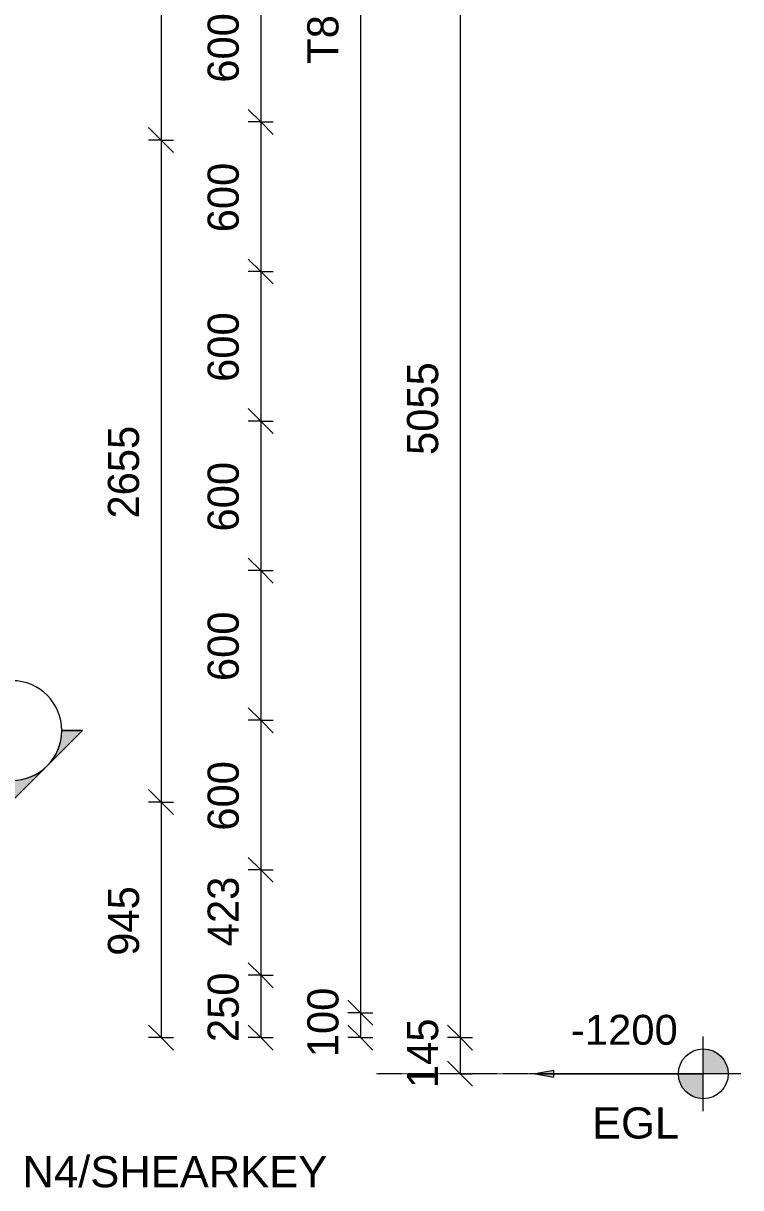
# Model space of a CAD drawing. Header units: millimetres. Extents: x -24813 to -9505, y -2179 to 11928.
# Drawn here: x -18499 to -15620, y -1997 to 2673 of the extents above; entities that cross this region are included whole.
import ezdxf

# ---------------------------------------------------------------- set-up
doc = ezdxf.new("R2010")
doc.units = ezdxf.units.MM
doc.linetypes.add('Overhead', pattern=[3.97, 2.38, -1.59])
for name, color, linetype, lineweight in [('A-ANNO-DIMS', 211, 'Continuous', 9), ('A-ANNO-DIMS-50', 211, 'Continuous', 9), ('A-FLOR-OVHD', 1, 'Overhead', 18), ('G-ANNO-DIMS', 111, 'Continuous', 9), ('G-ANNO-SYMB', 111, 'Continuous', 9), ('G-ANNO-TEXT', 231, 'Continuous', 9)]:
    doc.layers.add(name, color=color, linetype=linetype, lineweight=lineweight)
doc.styles.add('Arial_1', font='arial.ttf', dxfattribs={"height": 120})
doc.styles.add('Arial_2', font='arial.ttf', dxfattribs={"height": 125})
doc.styles.add('Nirmala UI Semilight', font='NirmalaS.ttf', dxfattribs={"height": 125})
doc.dimstyles.new('Arrow_Filled_-_2_5_NI_UI', dxfattribs={"dimscale": 304.8, "dimtxt": 130.920493, "dimasz": 0.328084, "dimexe": 0.164042, "dimexo": 0.0625, "dimgap": 0.164042, "dimtad": 1, "dimdec": 4, "dimzin": 0, "dimdsep": 46, "dimtxsty": 'Nirmala UI Semilight', "dimblk1": 'OBLIQUE', "dimblk2": 'OBLIQUE', "dimsah": 1, "dimcen": 0.09, "dimazin": 0, "dimtfac": 1, "dimtdec": 4, "dimtix": 1, "dimtmove": 0, "dimatfit": 3, "dimfxl": 0.164042, "dimfxlon": 1, "dimtvp": 1, "dimtolj": 1, "dimtzin": 0, "dimarcsym": 2})
doc.dimstyles.new('Arrow_Filled_-_2_5_NI_UI_1', dxfattribs={"dimscale": 304.8, "dimtxt": 130.920493, "dimasz": 0.328084, "dimexe": 0.164042, "dimexo": 0.0625, "dimgap": 0.164042, "dimtad": 1, "dimdec": 4, "dimzin": 0, "dimdsep": 46, "dimtxsty": 'Nirmala UI Semilight', "dimblk1": 'OBLIQUE', "dimblk2": 'OBLIQUE', "dimsah": 1, "dimcen": 0.09, "dimazin": 0, "dimtfac": 1, "dimtdec": 4, "dimtix": 1, "dimtmove": 2, "dimatfit": 3, "dimfxl": 0.164042, "dimfxlon": 1, "dimtvp": 1, "dimtolj": 1, "dimtzin": 0, "dimarcsym": 2})

# ---------------------------------------------------------------- blocks, each defined once
blk = doc.blocks.new('Detail View - M_Section Head - Filled SHOP DWG-1002450-Elevation Front')
at = {"layer": 'G-ANNO-SYMB'}
h = blk.add_hatch(color=256, dxfattribs=at)
edge = h.paths.add_edge_path()
edge.add_line((-18827, -163.4), (-18744.1, -163.4))
edge.add_arc((-18544.1, -163.4), 200, 180, 225)
edge.add_line((-18685.5, -304.8), (-18827, -163.4))
h = blk.add_hatch(color=256, dxfattribs=at)
edge = h.paths.add_edge_path()
edge.add_line((-18261.3, -163.4), (-18402.7, -304.8))
edge.add_arc((-18544.1, -163.4), 200, 315, 360)
edge.add_line((-18344.1, -163.4), (-18261.3, -163.4))
h = blk.add_hatch(color=256, dxfattribs=at)
edge = h.paths.add_edge_path()
edge.add_line((-18544.1, -446.2), (-18685.5, -304.8))
edge.add_arc((-18544.1, -163.4), 200, 225, 270)
edge.add_line((-18544.1, -363.4), (-18544.1, -446.2))
h = blk.add_hatch(color=256, dxfattribs=at)
edge = h.paths.add_edge_path()
edge.add_line((-18544.1, -446.2), (-18544.1, -363.4))
edge.add_arc((-18544.1, -163.4), 200, 270, 315)
edge.add_line((-18402.7, -304.8), (-18544.1, -446.2))
for p, q in [((-18544.1, -446.2), (-18827, -163.4)), ((-18744.1, -163.4), (-18827, -163.4)), ((-18827, -163.4), (-18685.5, -304.8)), ((-18744.1, -163.4), (-18827, -163.4)), ((-18544.1, -446.2), (-18261.3, -163.4)), ((-18402.7, -304.8), (-18261.3, -163.4)), ((-18344.1, -163.4), (-18261.3, -163.4)), ((-18261.3, -163.4), (-18344.1, -163.4)), ((-18685.5, -304.8), (-18544.1, -446.2)), ((-18544.1, -446.2), (-18402.7, -304.8)), ((-18544.1, -363.4), (-18544.1, -446.2)), ((-18544.1, -446.2), (-18544.1, -363.4))]:
    blk.add_line(p, q, dxfattribs=at)
for start, end in [(360, 180), (180, 360), (180, 225), (315, 0), (225, 270), (270, 315)]:
    blk.add_arc((-18544.1, -163.4), 200, start, end, dxfattribs=at)
blk = doc.blocks.new('DIMBLOCK21-Elevation Front')
at = {"layer": 'A-ANNO-DIMS-50'}
for p, q in [((-17946.1, 4100), (-17996.1, 4150)), ((-17946.1, 4100), (-17996.1, 4100)), ((-17946.1, 4100), (-17946.1, 2205)), ((-17946.1, 4100), (-17896.1, 4050)), ((-17946.1, 4100), (-17896.1, 4100)), ((-17946.1, 2205), (-17996.1, 2255)), ((-17946.1, 2205), (-17996.1, 2205)), ((-17946.1, 2205), (-17896.1, 2155)), ((-17946.1, 2205), (-17896.1, 2205))]:
    blk.add_line(p, q, dxfattribs=at)
at = {"layer": 'A-ANNO-DIMS-50', "color": 0, "insert": (-18159.2, 2976.4), "char_height": 125, "width": 422.754, "attachment_point": 1, "rotation": 90, "line_spacing_factor": 1.142579, "style": 'Nirmala UI Semilight'}
blk.add_mtext('1895', dxfattribs=at)
blk = doc.blocks.new('_Oblique')
at = {"color": 0, "linetype": 'ByBlock', "lineweight": -2}
blk.add_line((-0.5, -0.5), (0.5, 0.5), dxfattribs=at)
blk = doc.blocks.new('DIMBLOCK22-Elevation Front')
at = {"layer": 'A-ANNO-DIMS-50'}
for p, q in [((-17946.1, 2205), (-17996.1, 2255)), ((-17946.1, 2205), (-17996.1, 2205)), ((-17946.1, 2205), (-17946.1, -450)), ((-17946.1, 2205), (-17896.1, 2155)), ((-17946.1, 2205), (-17896.1, 2205)), ((-17946.1, -450), (-17996.1, -400)), ((-17946.1, -450), (-17996.1, -450)), ((-17946.1, -450), (-17896.1, -500)), ((-17946.1, -450), (-17896.1, -450))]:
    blk.add_line(p, q, dxfattribs=at)
at = {"layer": 'A-ANNO-DIMS-50', "color": 0, "insert": (-18159.2, 687.1), "char_height": 125, "width": 457.032, "attachment_point": 1, "rotation": 90, "line_spacing_factor": 1.142579, "style": 'Nirmala UI Semilight'}
blk.add_mtext('2655', dxfattribs=at)
blk = doc.blocks.new('DIMBLOCK23-Elevation Front')
at = {"layer": 'A-ANNO-DIMS-50'}
for p, q in [((-17946.1, -450), (-17996.1, -400)), ((-17946.1, -450), (-17996.1, -450)), ((-17946.1, -450), (-17946.1, -1395)), ((-17946.1, -450), (-17896.1, -500)), ((-17946.1, -450), (-17896.1, -450)), ((-17946.1, -1395), (-17996.1, -1345)), ((-17946.1, -1395), (-17996.1, -1395)), ((-17946.1, -1395), (-17896.1, -1445)), ((-17946.1, -1395), (-17896.1, -1395))]:
    blk.add_line(p, q, dxfattribs=at)
at = {"layer": 'A-ANNO-DIMS-50', "color": 0, "insert": (-18159.2, -1066.5), "char_height": 125, "width": 345.63, "attachment_point": 1, "rotation": 90, "line_spacing_factor": 1.142579, "style": 'Nirmala UI Semilight'}
blk.add_mtext('945', dxfattribs=at)
blk = doc.blocks.new('DIMBLOCK37-Elevation Front')
at = {"layer": 'A-ANNO-DIMS-50'}
for p, q in [((-17546.1, 2878), (-17596.1, 2928)), ((-17546.1, 2878), (-17596.1, 2878)), ((-17546.1, 2878), (-17546.1, 2278)), ((-17546.1, 2878), (-17496.1, 2828)), ((-17546.1, 2878), (-17496.1, 2878)), ((-17546.1, 2278), (-17596.1, 2328)), ((-17546.1, 2278), (-17596.1, 2278)), ((-17546.1, 2278), (-17496.1, 2228)), ((-17546.1, 2278), (-17496.1, 2278))]:
    blk.add_line(p, q, dxfattribs=at)
at = {"layer": 'A-ANNO-DIMS-50', "color": 0, "insert": (-17759.2, 2435.2), "char_height": 125, "width": 342.774, "attachment_point": 1, "rotation": 90, "line_spacing_factor": 1.142579, "style": 'Nirmala UI Semilight'}
blk.add_mtext('600', dxfattribs=at)
blk = doc.blocks.new('DIMBLOCK38-Elevation Front')
at = {"layer": 'A-ANNO-DIMS-50'}
for p, q in [((-17546.1, 2278), (-17596.1, 2328)), ((-17546.1, 2278), (-17596.1, 2278)), ((-17546.1, 2278), (-17546.1, 1678)), ((-17546.1, 2278), (-17496.1, 2228)), ((-17546.1, 2278), (-17496.1, 2278)), ((-17546.1, 1678), (-17596.1, 1728)), ((-17546.1, 1678), (-17596.1, 1678)), ((-17546.1, 1678), (-17496.1, 1628)), ((-17546.1, 1678), (-17496.1, 1678))]:
    blk.add_line(p, q, dxfattribs=at)
at = {"layer": 'A-ANNO-DIMS-50', "color": 0, "insert": (-17759.2, 1835.2), "char_height": 125, "width": 342.774, "attachment_point": 1, "rotation": 90, "line_spacing_factor": 1.142579, "style": 'Nirmala UI Semilight'}
blk.add_mtext('600', dxfattribs=at)
blk = doc.blocks.new('DIMBLOCK39-Elevation Front')
at = {"layer": 'A-ANNO-DIMS-50'}
for p, q in [((-17546.1, 1678), (-17596.1, 1728)), ((-17546.1, 1678), (-17596.1, 1678)), ((-17546.1, 1678), (-17546.1, 1078)), ((-17546.1, 1678), (-17496.1, 1628)), ((-17546.1, 1678), (-17496.1, 1678)), ((-17546.1, 1078), (-17596.1, 1128)), ((-17546.1, 1078), (-17596.1, 1078)), ((-17546.1, 1078), (-17496.1, 1028)), ((-17546.1, 1078), (-17496.1, 1078))]:
    blk.add_line(p, q, dxfattribs=at)
at = {"layer": 'A-ANNO-DIMS-50', "color": 0, "insert": (-17759.2, 1235.2), "char_height": 125, "width": 342.774, "attachment_point": 1, "rotation": 90, "line_spacing_factor": 1.142579, "style": 'Nirmala UI Semilight'}
blk.add_mtext('600', dxfattribs=at)
blk = doc.blocks.new('DIMBLOCK40-Elevation Front')
at = {"layer": 'A-ANNO-DIMS-50'}
for p, q in [((-17546.1, 1078), (-17596.1, 1128)), ((-17546.1, 1078), (-17596.1, 1078)), ((-17546.1, 1078), (-17546.1, 478)), ((-17546.1, 1078), (-17496.1, 1028)), ((-17546.1, 1078), (-17496.1, 1078)), ((-17546.1, 478), (-17596.1, 528)), ((-17546.1, 478), (-17596.1, 478)), ((-17546.1, 478), (-17496.1, 428)), ((-17546.1, 478), (-17496.1, 478))]:
    blk.add_line(p, q, dxfattribs=at)
at = {"layer": 'A-ANNO-DIMS-50', "color": 0, "insert": (-17759.2, 635.2), "char_height": 125, "width": 342.774, "attachment_point": 1, "rotation": 90, "line_spacing_factor": 1.142579, "style": 'Nirmala UI Semilight'}
blk.add_mtext('600', dxfattribs=at)
blk = doc.blocks.new('DIMBLOCK41-Elevation Front')
at = {"layer": 'A-ANNO-DIMS-50'}
for p, q in [((-17546.1, 478), (-17596.1, 528)), ((-17546.1, 478), (-17596.1, 478)), ((-17546.1, 478), (-17546.1, -122)), ((-17546.1, 478), (-17496.1, 428)), ((-17546.1, 478), (-17496.1, 478)), ((-17546.1, -122), (-17596.1, -72)), ((-17546.1, -122), (-17596.1, -122)), ((-17546.1, -122), (-17496.1, -172)), ((-17546.1, -122), (-17496.1, -122))]:
    blk.add_line(p, q, dxfattribs=at)
at = {"layer": 'A-ANNO-DIMS-50', "color": 0, "insert": (-17759.2, 35.2), "char_height": 125, "width": 342.774, "attachment_point": 1, "rotation": 90, "line_spacing_factor": 1.142579, "style": 'Nirmala UI Semilight'}
blk.add_mtext('600', dxfattribs=at)
blk = doc.blocks.new('DIMBLOCK42-Elevation Front')
at = {"layer": 'A-ANNO-DIMS-50'}
for p, q in [((-17546.1, -122), (-17596.1, -72)), ((-17546.1, -122), (-17596.1, -122)), ((-17546.1, -122), (-17546.1, -722)), ((-17546.1, -122), (-17496.1, -172)), ((-17546.1, -122), (-17496.1, -122)), ((-17546.1, -722), (-17596.1, -672)), ((-17546.1, -722), (-17596.1, -722)), ((-17546.1, -722), (-17496.1, -772)), ((-17546.1, -722), (-17496.1, -722))]:
    blk.add_line(p, q, dxfattribs=at)
at = {"layer": 'A-ANNO-DIMS-50', "color": 0, "insert": (-17759.2, -564.8), "char_height": 125, "width": 342.774, "attachment_point": 1, "rotation": 90, "line_spacing_factor": 1.142579, "style": 'Nirmala UI Semilight'}
blk.add_mtext('600', dxfattribs=at)
blk = doc.blocks.new('DIMBLOCK43-Elevation Front')
at = {"layer": 'A-ANNO-DIMS-50'}
for p, q in [((-17546.1, -722), (-17596.1, -672)), ((-17546.1, -722), (-17596.1, -722)), ((-17546.1, -722), (-17546.1, -1145)), ((-17546.1, -722), (-17496.1, -772)), ((-17546.1, -722), (-17496.1, -722)), ((-17546.1, -1145), (-17596.1, -1095)), ((-17546.1, -1145), (-17596.1, -1145)), ((-17546.1, -1145), (-17496.1, -1195)), ((-17546.1, -1145), (-17496.1, -1145))]:
    blk.add_line(p, q, dxfattribs=at)
at = {"layer": 'A-ANNO-DIMS-50', "color": 0, "insert": (-17759.2, -1028.4), "char_height": 125, "width": 345.63, "attachment_point": 1, "rotation": 90, "line_spacing_factor": 1.142579, "style": 'Nirmala UI Semilight'}
blk.add_mtext('423', dxfattribs=at)
blk = doc.blocks.new('DIMBLOCK44-Elevation Front')
at = {"layer": 'A-ANNO-DIMS-50'}
for p, q in [((-17546.1, -1145), (-17596.1, -1095)), ((-17546.1, -1145), (-17596.1, -1145)), ((-17546.1, -1145), (-17546.1, -1395)), ((-17546.1, -1145), (-17496.1, -1195)), ((-17546.1, -1145), (-17496.1, -1145)), ((-17546.1, -1395), (-17596.1, -1345)), ((-17546.1, -1395), (-17596.1, -1395)), ((-17546.1, -1395), (-17496.1, -1445)), ((-17546.1, -1395), (-17496.1, -1395))]:
    blk.add_line(p, q, dxfattribs=at)
at = {"layer": 'A-ANNO-DIMS-50', "color": 0, "insert": (-17759.2, -1412.8), "char_height": 125, "width": 342.774, "attachment_point": 1, "rotation": 90, "line_spacing_factor": 1.142579, "style": 'Nirmala UI Semilight'}
blk.add_mtext('250', dxfattribs=at)
blk = doc.blocks.new('DIMBLOCK46-Elevation Front')
at = {"layer": 'A-ANNO-DIMS-50'}
for p, q in [((-17146.1, 7600), (-17196.1, 7650)), ((-17146.1, 7600), (-17196.1, 7600)), ((-17146.1, 7600), (-17146.1, -1295)), ((-17146.1, 7600), (-17096.1, 7550)), ((-17146.1, 7600), (-17096.1, 7600)), ((-17146.1, -1295), (-17196.1, -1245)), ((-17146.1, -1295), (-17196.1, -1295)), ((-17146.1, -1295), (-17096.1, -1345)), ((-17146.1, -1295), (-17096.1, -1295))]:
    blk.add_line(p, q, dxfattribs=at)
at = {"layer": 'A-ANNO-DIMS-50', "color": 0, "insert": (-17359.2, 2511), "char_height": 125, "width": 1539.625, "attachment_point": 1, "rotation": 90, "line_spacing_factor": 1.142579, "style": 'Nirmala UI Semilight'}
blk.add_mtext('T8@200mm C/C', dxfattribs=at)
blk = doc.blocks.new('DIMBLOCK47-Elevation Front')
at = {"layer": 'A-ANNO-DIMS-50'}
for p, q in [((-17146.1, -1295), (-17196.1, -1245)), ((-17146.1, -1295), (-17196.1, -1295)), ((-17146.1, -1295), (-17146.1, -1395)), ((-17146.1, -1295), (-17096.1, -1345)), ((-17146.1, -1295), (-17096.1, -1295)), ((-17146.1, -1395), (-17196.1, -1345)), ((-17146.1, -1395), (-17196.1, -1395)), ((-17146.1, -1395), (-17096.1, -1445)), ((-17146.1, -1395), (-17096.1, -1395))]:
    blk.add_line(p, q, dxfattribs=at)
at = {"layer": 'A-ANNO-DIMS-50', "color": 0, "insert": (-17359.2, -1473.5), "char_height": 125, "width": 308.496, "attachment_point": 1, "rotation": 90, "line_spacing_factor": 1.142579, "style": 'Nirmala UI Semilight'}
blk.add_mtext('100', dxfattribs=at)
blk = doc.blocks.new('Spot Elevations - M_Spot Elevation - Target Filled-10609-Elevation Front')
at = {"layer": 'G-ANNO-DIMS'}
h = blk.add_hatch(color=256, dxfattribs=at)
edge = h.paths.add_edge_path()
edge.add_line((-15908.133774, 7660), (-15808.133774, 7660))
edge.add_arc((-15908.133774, 7660), 100, 0, 90)
edge.add_line((-15908.133774, 7760), (-15908.133774, 7660))
h = blk.add_hatch(color=256, dxfattribs=at)
edge = h.paths.add_edge_path()
edge.add_line((-15908.133774, 7660), (-16008.133774, 7660))
edge.add_arc((-15908.133774, 7660), 100, 180, 270)
edge.add_line((-15908.133774, 7560), (-15908.133774, 7660))
for p, q in [((-15908.133774, 7510), (-15908.133774, 7810)), ((-15758.133774, 7660), (-16608.133774, 7660))]:
    blk.add_line(p, q, dxfattribs=at)
blk.add_circle((-15908.133774, 7660), 100, dxfattribs=at)
blk = doc.blocks.new('DIMBLOCK50-Elevation Front')
at = {"layer": 'A-ANNO-DIMS-50'}
for p, q in [((-16746.1, 3660), (-16796.1, 3710)), ((-16746.1, 3660), (-16796.1, 3660)), ((-16746.1, 3660), (-16746.1, -1395)), ((-16746.1, 3660), (-16696.1, 3610)), ((-16746.1, 3660), (-16696.1, 3660)), ((-16746.1, -1395), (-16796.1, -1345)), ((-16746.1, -1395), (-16796.1, -1395)), ((-16746.1, -1395), (-16696.1, -1445)), ((-16746.1, -1395), (-16696.1, -1395))]:
    blk.add_line(p, q, dxfattribs=at)
at = {"layer": 'A-ANNO-DIMS-50', "color": 0, "insert": (-16959.2, 942.1), "char_height": 125, "width": 457.032, "attachment_point": 1, "rotation": 90, "line_spacing_factor": 1.142579, "style": 'Nirmala UI Semilight'}
blk.add_mtext('5055', dxfattribs=at)
blk = doc.blocks.new('DIMBLOCK51-Elevation Front')
at = {"layer": 'A-ANNO-DIMS-50'}
for p, q in [((-16746.1, -1395), (-16796.1, -1345)), ((-16746.1, -1395), (-16796.1, -1395)), ((-16746.1, -1395), (-16746.1, -1540)), ((-16746.1, -1395), (-16696.1, -1445)), ((-16746.1, -1395), (-16696.1, -1395)), ((-16746.1, -1540), (-16796.1, -1490)), ((-16746.1, -1540), (-16796.1, -1540)), ((-16746.1, -1540), (-16696.1, -1590)), ((-16746.1, -1540), (-16696.1, -1540))]:
    blk.add_line(p, q, dxfattribs=at)
at = {"layer": 'A-ANNO-DIMS-50', "color": 0, "insert": (-16959.2, -1597.2), "char_height": 125, "width": 311.353, "attachment_point": 1, "rotation": 90, "line_spacing_factor": 1.142579, "style": 'Nirmala UI Semilight'}
blk.add_mtext('145', dxfattribs=at)

msp = doc.modelspace()

# ---------------------------------------------------------------- hatches: boundary and pattern name
at = {"layer": 'G-ANNO-DIMS'}
msp.add_hatch(color=256, dxfattribs=at).paths.add_polyline_path([(-16444.5695, -1540), (-16369.5695, -1553.22452), (-16369.5695, -1526.77548)])

# ---------------------------------------------------------------- linework, layer by layer
at = {"layer": 'A-FLOR-OVHD'}
msp.add_line((-16444.5695, -1540), (-17084.5695, -1540), dxfattribs=at)
at = {"layer": 'G-ANNO-DIMS'}
for p, q in [((-16369.5695, -1526.77548), (-16444.5695, -1540)), ((-16444.5695, -1540), (-16369.5695, -1553.22452)), ((-16444.5695, -1540), (-15891.82214, -1540)), ((-16369.5695, -1553.22452), (-16369.5695, -1526.77548)), ((-15891.82214, -1540), (-15770.23616, -1540))]:
    msp.add_line(p, q, dxfattribs=at)

# ---------------------------------------------------------------- block references
msp.add_blockref('Spot Elevations - M_Spot Elevation - Target Filled-10609-Elevation Front', (137.89761, -9200), dxfattribs=at)
at = {"layer": 'G-ANNO-SYMB'}
msp.add_blockref('Detail View - M_Section Head - Filled SHOP DWG-1002450-Elevation Front', (0, 0), dxfattribs=at)

# ---------------------------------------------------------------- texts
at = {"layer": 'G-ANNO-TEXT', "color": 7, "char_height": 125, "attachment_point": 1, "style": 'Arial_2'}
for s, insert, width in [('EGL ', (-16216.91174, -1674.71137), 481.0125), ('N4/SHEARKEY', (-18501.54816, -1870.1635), 1475.105)]:
    msp.add_mtext(s, dxfattribs=dict(at, insert=insert, width=width))

# ---------------------------------------------------------------- dimensions: what is measured, and where the dimension line sits
at = {"layer": 'A-ANNO-DIMS'}
dim = msp.add_linear_dim(base=(-17146.06409, -1295), p1=(-17196.06409, 7600), p2=(-17196.06409, -1295), angle=90, text='T8@200mm C/C', dimstyle='Arrow_Filled_-_2_5_NI_UI', override={"dimpost": '<>', "dimfxl": 8895}, dxfattribs=at)
dim.commit()
dim.dimension.update_dxf_attribs({"geometry": 'DIMBLOCK46-Elevation Front', "text_midpoint": (-17269.9832, 3152.5)})
for base, p1, p2, override, picture, middle in [((-17946.06409, 2205), (-17996.06409, 4100), (-17996.06409, 2205), {"dimpost": '<>', "dimfxl": 1895}, 'DIMBLOCK21-Elevation Front', (-18061.0484, 3152.5)), ((-16746.06409, -1395), (-16696.06409, 3660), (-16796.06409, -1395), {"dimpost": '<>', "dimfxl": 5055.989023}, 'DIMBLOCK50-Elevation Front', (-16860.65614, 1132.5)), ((-17546.06409, 2277.99023), (-17596.06409, 2877.99023), (-17596.06409, 2277.99023), {"dimpost": '<>', "dimfxl": 600}, 'DIMBLOCK37-Elevation Front', (-17660.69972, 2577.99023)), ((-17546.06409, 1677.99023), (-17596.06409, 2277.99023), (-17596.06409, 1677.99023), {"dimpost": '<>', "dimfxl": 600}, 'DIMBLOCK38-Elevation Front', (-17660.69972, 1977.99023)), ((-17946.06409, -450), (-17996.06409, 2205), (-17996.06409, -450), {"dimpost": '<>', "dimfxl": 2655}, 'DIMBLOCK22-Elevation Front', (-18060.69972, 877.5)), ((-17546.06409, 1077.99023), (-17596.06409, 1677.99023), (-17596.06409, 1077.99023), {"dimpost": '<>', "dimfxl": 600}, 'DIMBLOCK39-Elevation Front', (-17660.69972, 1377.99023)), ((-17546.06409, 477.99023), (-17596.06409, 1077.99023), (-17596.06409, 477.99023), {"dimpost": '<>', "dimfxl": 600}, 'DIMBLOCK40-Elevation Front', (-17660.69972, 777.99023)), ((-17546.06409, -122.00977), (-17596.06409, 477.99023), (-17596.06409, -122.00977), {"dimpost": '<>', "dimfxl": 600}, 'DIMBLOCK41-Elevation Front', (-17660.69972, 177.99023)), ((-17546.06409, -722.00977), (-17596.06409, -122.00977), (-17596.06409, -722.00977), {"dimpost": '<>', "dimfxl": 600}, 'DIMBLOCK42-Elevation Front', (-17660.69972, -422.00977)), ((-17946.06409, -1395), (-17996.06409, -450), (-17996.06409, -1395), {"dimpost": '<>', "dimfxl": 945}, 'DIMBLOCK23-Elevation Front', (-18060.69972, -922.5)), ((-17546.06409, -1395), (-17596.06409, -1145.00977), (-17596.06409, -1395), {"dimpost": '<>', "dimfxl": 249.990234}, 'DIMBLOCK44-Elevation Front', (-17660.65614, -1270.00488)), ((-17146.06409, -1395), (-17196.06409, -1295), (-17196.06409, -1395), {"dimpost": '<>', "dimfxl": 100}, 'DIMBLOCK47-Elevation Front', (-17261.00481, -1345)), ((-16746.06409, -1540), (-16796.06409, -1395), (-16696.06409, -1540), {"dimpost": '<>', "dimfxl": 176.13915}, 'DIMBLOCK51-Elevation Front', (-16861.00481, -1467.5))]:
    dim = msp.add_linear_dim(base=base, p1=p1, p2=p2, angle=90, dimstyle='Arrow_Filled_-_2_5_NI_UI', override=override, dxfattribs=at)
    dim.commit()
    dim.dimension.update_dxf_attribs({"geometry": picture, "text_midpoint": middle})
dim = msp.add_linear_dim(base=(-17546.06409, -1145.00977), p1=(-17596.06409, -722.00977), p2=(-17596.06409, -1145.00977), angle=90, dimstyle='Arrow_Filled_-_2_5_NI_UI_1', override={"dimpost": '<>', "dimfxl": 423}, dxfattribs=at)
dim.commit()
dim.dimension.update_dxf_attribs({"geometry": 'DIMBLOCK43-Elevation Front', "text_midpoint": (-17675.81672, -855.57256), "dimtype": 160, "text_rotation": 90})

# ---------------------------------------------------------------- next in the draw order: texts
at = {"layer": 'G-ANNO-DIMS', "insert": (-16301.3753, -1303.56177), "char_height": 120, "width": 512.7339332, "attachment_point": 1, "line_spacing_factor": 0.941778, "style": 'Arial_1', "bg_fill": 3, "box_fill_scale": 0, "bg_fill_color": 256, "bg_fill_true_color": 3254780160, "bg_fill_transparency": 256}
msp.add_mtext('-1200', dxfattribs=at)

doc.saveas('drawing.dxf')
